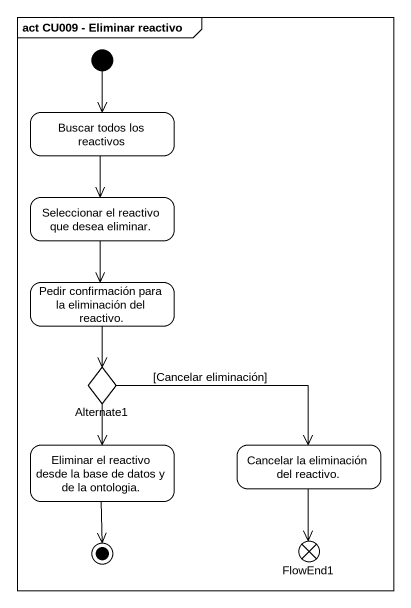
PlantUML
@startuml
mainframe act CU009 - Eliminar reactivo
hide empty description
state "Buscar todos los reactivos" as Buscar_todos_los_reactivos
state "Seleccionar el reactivo que desea eliminar." as Seleccionar_el_reactivo_que
state "Pedir confirmación para la eliminación del reactivo." as Pedir_confirmación_para_la
state Alternate1 <<choice>>
state "Eliminar el reactivo desde la base de datos y de la ontologia." as Eliminar_el_reactivo_desde
state "Cancelar la eliminación del reactivo." as Cancelar_la_eliminación_del
state FlowEnd1 <<end>>
[*] --> Buscar_todos_los_reactivos
Buscar_todos_los_reactivos --> Seleccionar_el_reactivo_que
Seleccionar_el_reactivo_que --> Pedir_confirmación_para_la
Pedir_confirmación_para_la --> Alternate1
Alternate1 --> Eliminar_el_reactivo_desde
Alternate1 -right-> Cancelar_la_eliminación_del : [Cancelar eliminación]
Cancelar_la_eliminación_del --> FlowEnd1
Eliminar_el_reactivo_desde --> [*]
@enduml
